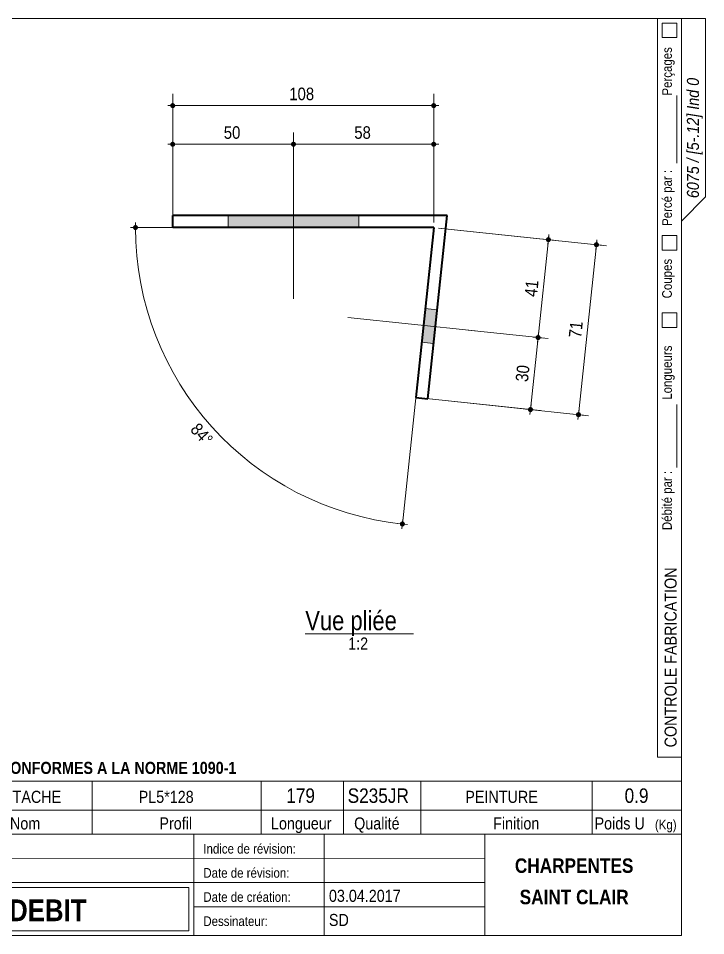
# Model space of a CAD drawing. Header units: millimetres. Extents: x 2 to 287, y 5 to 195.
# Drawn here: x 144.7 to 287, y 5 to 195 of the extents above; entities that cross this region are included whole.
import ezdxf

# ---------------------------------------------------------------- set-up
doc = ezdxf.new("R2010")
doc.units = ezdxf.units.MM
for name, color, linetype, lineweight in [('Autre type objet', 1, 'Continuous', 0), ('Boulon', 7, 'Continuous', 0), ('Cotation', 7, 'Continuous', 0), ('Feuille dessin', 5, 'Continuous', 0), ('Piece', 2, 'Continuous', 0)]:
    doc.layers.add(name, color=color, linetype=linetype, lineweight=lineweight)
doc.styles.add('ARIAL', font='ARIAL.TTF')
doc.styles.add('ARIAL_BOLD', font='ARIALBD.TTF')
doc.styles.add('ARIAL_ITALIC', font='ARIALI.TTF')
doc.styles.add('COMIC_SANS_MS', font='COMIC.TTF')

# ---------------------------------------------------------------- blocks, each defined once
blk = doc.blocks.new('*A4')
at = {"layer": 'Boulon'}
blk.add_hatch(color=256, dxfattribs=at).paths.add_polyline_path([(215.16, 154.18), (215.16, 151.68), (188.16, 151.68), (188.16, 154.18)], flags=17)
blk.add_hatch(color=256, dxfattribs=at).paths.add_polyline_path([(215.16, 154.18), (215.16, 151.68), (188.16, 151.68), (188.16, 154.18)], flags=17)
at = {"layer": 'Boulon', "linetype": 'Continuous', "lineweight": 0}
for p, q in [((201.66, 160.93), (201.66, 136.93)), ((201.66, 160.93), (201.66, 136.93)), ((188.16, 154.18), (188.16, 151.68)), ((188.16, 154.18), (188.16, 151.68)), ((215.16, 154.18), (215.16, 151.68)), ((215.16, 154.18), (215.16, 151.68))]:
    blk.add_line(p, q, dxfattribs=at)
blk = doc.blocks.new('*A5')
at = {"layer": 'Boulon'}
blk.add_hatch(color=256, dxfattribs=at).paths.add_polyline_path([(230.68, 127.65), (228.19, 127.92), (228.93, 134.88), (231.41, 134.61)], flags=17)
blk.add_hatch(color=256, dxfattribs=at).paths.add_polyline_path([(230.68, 127.65), (228.19, 127.92), (228.93, 134.88), (231.41, 134.61)], flags=17)
at = {"layer": 'Boulon', "linetype": 'Continuous', "lineweight": 0}
for p, q in [((239.25, 130.27), (212.9, 133.05)), ((239.25, 130.27), (212.9, 133.05)), ((231.41, 134.61), (228.93, 134.88)), ((231.41, 134.61), (228.93, 134.88)), ((230.68, 127.65), (228.19, 127.92)), ((230.68, 127.65), (228.19, 127.92))]:
    blk.add_line(p, q, dxfattribs=at)
blk = doc.blocks.new('*A6')
at = {"layer": 'Piece', "color": 2, "linetype": 'Continuous', "lineweight": 40}
for p, q in [((233.482116, 154.175104), (176.656956, 154.175104)), ((176.656956, 151.675104), (176.656956, 154.175104)), ((229.466764, 116.213314), (233.482116, 154.175104)), ((230.703736, 151.675104), (176.656956, 151.675104)), ((230.703736, 151.675104), (226.980633, 116.476281)), ((226.980633, 116.476281), (229.466764, 116.213314))]:
    blk.add_line(p, q, dxfattribs=at)
blk = doc.blocks.new('*A7')
at = {"layer": 'Feuille dessin', "linetype": 'Continuous', "lineweight": 0}
for p, q in [((282, 195), (5, 195)), ((5, 195), (5, 5)), ((282, 5), (282, 195)), ((5, 5), (282, 5))]:
    blk.add_line(p, q, dxfattribs=at)
at = {"layer": 'Feuille dessin', "style": 'ARIAL', "width": 0.85}
blk.add_text('Tekla Structures', height=2, rotation=90, dxfattribs=at).set_placement((4.5, 5.5))
blk = doc.blocks.new('*A9')
at = {"layer": 'Autre type objet', "linetype": 'Continuous', "lineweight": 0}
for p, q in [((277, 42), (277, 195)), ((277, 195), (287, 195)), ((278, 194), (278, 191)), ((281, 194), (278, 194)), ((281, 191), (281, 194)), ((282, 42), (282, 195)), ((287, 195), (287, 158)), ((278, 191), (281, 191)), ((281, 165), (281, 179)), ((287, 158), (282, 153)), ((278, 150), (278, 147)), ((281, 150), (278, 150)), ((281, 147), (281, 150)), ((278, 147), (281, 147)), ((278, 134), (278, 131)), ((281, 134), (278, 134)), ((281, 131), (281, 134)), ((278, 131), (281, 131)), ((281, 102), (281, 115)), ((277, 42), (282, 42))]:
    blk.add_line(p, q, dxfattribs=at)
at = {"layer": 'Autre type objet', "width": 0.85}
for s, height, style, p in [('Perçages', 2, 'ARIAL', (280, 179)), ('6075 / [5-.12] Ind 0', 2.5, 'ARIAL_ITALIC', (285.619109, 157.760245)), ('Percé par :', 2, 'ARIAL', (280, 152)), ('Coupes', 2, 'ARIAL', (280, 137)), ('Longueurs', 2, 'ARIAL', (280, 116)), ('Débité par :', 2, 'ARIAL', (280, 89)), ('CONTROLE FABRICATION', 2.5, 'ARIAL', (281, 44))]:
    blk.add_text(s, height=height, rotation=90, dxfattribs=dict(at, style=style)).set_placement(p)
blk = doc.blocks.new('*A10')
at = {"layer": 'Autre type objet', "linetype": 'Continuous', "lineweight": 0}
for p, q in [((92, 37), (282, 37)), ((92, 37), (92, 31)), ((92.51953, 36.5), (113.5, 36.5)), ((92.51953, 31.394341), (92.51953, 36.5)), ((113.5, 36.5), (113.5, 31.394341)), ((114.5, 31), (114.5, 37)), ((134.5, 31), (134.5, 37)), ((160, 31), (160, 37)), ((195, 31), (195, 37)), ((212, 31), (212, 37)), ((228, 31), (228, 37)), ((263.5, 31), (263.5, 37)), ((282, 31), (282, 37)), ((92, 31), (282, 31)), ((92, 31), (92, 5)), ((113.5, 31.394341), (92.51953, 31.394341)), ((114.5, 16), (114.5, 31)), ((134.5, 26), (134.5, 31)), ((160, 26), (160, 31)), ((195, 26), (195, 31)), ((212, 26), (212, 31)), ((228, 26), (228, 31)), ((263.5, 26), (263.5, 31)), ((282, 5), (282, 31)), ((92, 26), (282, 26)), ((181, 26), (181, 5)), ((208, 26), (208, 5)), ((241.262466, 5), (241.262466, 26)), ((92, 21), (241.327069, 20.935451)), ((92, 16), (181, 16)), ((181, 16), (241.297815, 16.021151)), ((93, 15), (180, 15)), ((93, 6), (93, 15)), ((180, 15), (180, 6)), ((181, 11), (241.217807, 10.969512)), ((180, 6), (93, 6)), ((92, 5), (282, 5))]:
    blk.add_line(p, q, dxfattribs=at)
at = {"layer": 'Autre type objet', "width": 0.85}
for s, height, style, p in [('TOLERANCES ESSENTIELLES CONFORMES A LA NORME 1090-1', 2.5, 'ARIAL_BOLD', (96.5, 38.5)), ('5-12', 3, 'ARIAL_BOLD', (98.285724, 32.540141)), ('1', 3, 'ARIAL', (120.389893, 32.5)), ('ATTACHE', 2.5, 'ARIAL', (139.718018, 32.5)), ('PL5*128', 2.5, 'ARIAL', (169.61084, 32.5)), ('179', 3, 'ARIAL', (200.165771, 32.5)), ('S235JR', 3, 'ARIAL', (212.880127, 32.5)), ('PEINTURE', 2.5, 'ARIAL', (237.24646, 32.5)), ('0.9', 3, 'ARIAL', (270.222412, 32.5)), ('Repère', 2.5, 'ARIAL', (96.112978, 27)), ('Qté', 2.5, 'ARIAL', (119, 27)), ('Nom', 2.5, 'ARIAL', (142.961426, 27)), ('Profil', 2.5, 'ARIAL', (173.903564, 27)), ('Longueur', 2.5, 'ARIAL', (197, 27)), ('Qualité', 2.5, 'ARIAL', (214.218018, 27)), ('Finition', 2.5, 'ARIAL', (243, 27)), ('Poids U', 2.5, 'ARIAL', (264, 27)), ('(Kg)', 2, 'ARIAL', (276.5, 27)), ('6075', 3.5, 'ARIAL', (115.5, 22)), ('N° Affaire:', 2, 'ARIAL', (93.640566, 22)), ('Indice de révision:', 2, 'ARIAL', (183, 22)), ('CHARPENTES', 3, 'ARIAL_BOLD', (247.5, 18)), ('Nom Affaire:', 2, 'ARIAL', (93.640566, 17.5)), ('GHD Bât N', 3.5, 'ARIAL', (115.5, 17)), ('Date de révision:', 2, 'ARIAL', (183, 17)), ('Date de création:', 2, 'ARIAL', (183, 12)), ('03.04.2017', 2.5, 'ARIAL', (209, 12)), ('SAINT CLAIR', 3, 'ARIAL_BOLD', (248.5, 11.5)), ('CROQUIS   DE  DEBIT', 4.5, 'ARIAL_BOLD', (103, 8)), ('SD', 2.5, 'ARIAL', (209, 7)), ('Dessinateur:', 2, 'ARIAL', (183, 7))]:
    blk.add_text(s, height=height, dxfattribs=dict(at, style=style)).set_placement(p)
blk = doc.blocks.new('*A26')
at = {"layer": 'Cotation'}
for points in [[(168.92, 151.16), (168.9, 151.16), (168.87, 151.16), (168.84, 151.17), (168.82, 151.17), (168.8, 151.18), (168.77, 151.19), (168.75, 151.19), (168.72, 151.21), (168.7, 151.22), (168.68, 151.23), (168.66, 151.24), (168.64, 151.26), (168.62, 151.27), (168.6, 151.29), (168.58, 151.31), (168.56, 151.33), (168.54, 151.35), (168.53, 151.37), (168.51, 151.39), (168.5, 151.41), (168.49, 151.43), (168.48, 151.45), (168.47, 151.48), (168.46, 151.5), (168.45, 151.52), (168.44, 151.55), (168.44, 151.57), (168.43, 151.6), (168.43, 151.62), (168.43, 151.65), (168.43, 151.68), (168.43, 151.7), (168.43, 151.73), (168.43, 151.75), (168.44, 151.78), (168.44, 151.8), (168.45, 151.83), (168.46, 151.85), (168.47, 151.87), (168.48, 151.9), (168.49, 151.92), (168.5, 151.94), (168.51, 151.96), (168.53, 151.98), (168.54, 152), (168.56, 152.02), (168.58, 152.04), (168.6, 152.06), (168.62, 152.08), (168.64, 152.09), (168.66, 152.11), (168.68, 152.12), (168.7, 152.13), (168.72, 152.15), (168.75, 152.16), (168.77, 152.16), (168.8, 152.17), (168.82, 152.18), (168.84, 152.19), (168.87, 152.19), (168.9, 152.19), (168.92, 152.19), (168.95, 152.2), (168.97, 152.19), (169, 152.19), (169.02, 152.19), (169.05, 152.19), (169.07, 152.18), (169.1, 152.17), (169.12, 152.16), (169.15, 152.16), (169.17, 152.15), (169.19, 152.13), (169.21, 152.12), (169.24, 152.11), (169.26, 152.09), (169.28, 152.08), (169.3, 152.06), (169.31, 152.04), (169.33, 152.02), (169.35, 152), (169.36, 151.98), (169.38, 151.96), (169.39, 151.94), (169.4, 151.92), (169.42, 151.9), (169.43, 151.87), (169.44, 151.85), (169.44, 151.83), (169.45, 151.8), (169.46, 151.78), (169.46, 151.75), (169.46, 151.73), (169.47, 151.7), (169.47, 151.68), (169.47, 151.65), (169.46, 151.62), (169.46, 151.6), (169.46, 151.57), (169.45, 151.55), (169.44, 151.52), (169.44, 151.5), (169.43, 151.48), (169.42, 151.45), (169.4, 151.43), (169.39, 151.41), (169.38, 151.39), (169.36, 151.37), (169.35, 151.35), (169.33, 151.33), (169.31, 151.31), (169.3, 151.29), (169.28, 151.27), (169.26, 151.26), (169.24, 151.24), (169.21, 151.23), (169.19, 151.22), (169.17, 151.21), (169.15, 151.19), (169.12, 151.19), (169.1, 151.18), (169.07, 151.17), (169.05, 151.17), (169.02, 151.16), (169, 151.16), (168.97, 151.16), (168.95, 151.16)], [(224.18, 89.74), (224.16, 89.74), (224.13, 89.75), (224.11, 89.75), (224.08, 89.76), (224.06, 89.76), (224.03, 89.77), (224.01, 89.78), (223.99, 89.79), (223.96, 89.8), (223.94, 89.81), (223.92, 89.83), (223.9, 89.84), (223.88, 89.86), (223.86, 89.87), (223.84, 89.89), (223.82, 89.91), (223.81, 89.93), (223.79, 89.95), (223.78, 89.97), (223.76, 89.99), (223.75, 90.02), (223.74, 90.04), (223.73, 90.06), (223.72, 90.09), (223.71, 90.11), (223.7, 90.13), (223.7, 90.16), (223.69, 90.18), (223.69, 90.21), (223.69, 90.23), (223.69, 90.26), (223.69, 90.29), (223.69, 90.31), (223.69, 90.34), (223.7, 90.36), (223.7, 90.39), (223.71, 90.41), (223.72, 90.44), (223.73, 90.46), (223.74, 90.48), (223.75, 90.51), (223.76, 90.53), (223.78, 90.55), (223.79, 90.57), (223.81, 90.59), (223.82, 90.61), (223.84, 90.63), (223.86, 90.65), (223.88, 90.66), (223.9, 90.68), (223.92, 90.69), (223.94, 90.71), (223.96, 90.72), (223.99, 90.73), (224.01, 90.74), (224.03, 90.75), (224.06, 90.76), (224.08, 90.76), (224.11, 90.77), (224.13, 90.77), (224.16, 90.78), (224.18, 90.78), (224.21, 90.78), (224.23, 90.78), (224.26, 90.78), (224.28, 90.77), (224.31, 90.77), (224.33, 90.76), (224.36, 90.76), (224.38, 90.75), (224.41, 90.74), (224.43, 90.73), (224.45, 90.72), (224.47, 90.71), (224.5, 90.69), (224.52, 90.68), (224.54, 90.66), (224.56, 90.65), (224.58, 90.63), (224.59, 90.61), (224.61, 90.59), (224.63, 90.57), (224.64, 90.55), (224.65, 90.53), (224.67, 90.51), (224.68, 90.48), (224.69, 90.46), (224.7, 90.44), (224.71, 90.41), (224.71, 90.39), (224.72, 90.36), (224.72, 90.34), (224.73, 90.31), (224.73, 90.29), (224.73, 90.26), (224.73, 90.23), (224.73, 90.21), (224.72, 90.18), (224.72, 90.16), (224.71, 90.13), (224.71, 90.11), (224.7, 90.09), (224.69, 90.06), (224.68, 90.04), (224.67, 90.02), (224.65, 89.99), (224.64, 89.97), (224.63, 89.95), (224.61, 89.93), (224.59, 89.91), (224.58, 89.89), (224.56, 89.87), (224.54, 89.86), (224.52, 89.84), (224.5, 89.83), (224.47, 89.81), (224.45, 89.8), (224.43, 89.79), (224.41, 89.78), (224.38, 89.77), (224.36, 89.76), (224.33, 89.76), (224.31, 89.75), (224.28, 89.75), (224.26, 89.74), (224.23, 89.74), (224.21, 89.74)]]:
    blk.add_hatch(color=256, dxfattribs=at).paths.add_polyline_path(points, flags=17)
at = {"layer": 'Cotation', "linetype": 'Continuous', "lineweight": 0}
for p, q in [((168.95, 152.72), (168.95, 150.64)), ((167.91, 151.68), (169.99, 151.68)), ((229.7, 151.68), (168.95, 151.68)), ((168.95, 151.68), (230.7, 151.68)), ((224.21, 90.26), (230.7, 151.68)), ((224.1, 89.23), (224.32, 91.29)), ((223.17, 90.37), (225.24, 90.15))]:
    blk.add_line(p, q, dxfattribs=at)
blk.add_arc((230.7, 151.68), 61.76, 180, 263.9621, dxfattribs=at)
at = {"layer": 'Cotation'}
for p in [(168.95, 151.68), (224.21, 90.26)]:
    blk.add_point(p, dxfattribs=at)
at = {"layer": 'Cotation', "style": 'ARIAL', "width": 0.85}
blk.add_text('84°', height=2.6, rotation=-48.0196, dxfattribs=at).set_placement((180.14, 109.71))
blk = doc.blocks.new('*A27')
at = {"layer": 'Cotation'}
for points in [[(264.37, 147.59), (264.34, 147.59), (264.32, 147.6), (264.29, 147.6), (264.27, 147.61), (264.24, 147.61), (264.22, 147.62), (264.2, 147.63), (264.17, 147.64), (264.15, 147.65), (264.13, 147.67), (264.11, 147.68), (264.08, 147.69), (264.06, 147.71), (264.05, 147.73), (264.03, 147.74), (264.01, 147.76), (263.99, 147.78), (263.98, 147.8), (263.96, 147.82), (263.95, 147.84), (263.94, 147.87), (263.92, 147.89), (263.91, 147.91), (263.9, 147.94), (263.9, 147.96), (263.89, 147.99), (263.88, 148.01), (263.88, 148.04), (263.88, 148.06), (263.87, 148.09), (263.87, 148.11), (263.87, 148.14), (263.88, 148.16), (263.88, 148.19), (263.88, 148.21), (263.89, 148.24), (263.9, 148.26), (263.9, 148.29), (263.91, 148.31), (263.92, 148.33), (263.94, 148.36), (263.95, 148.38), (263.96, 148.4), (263.98, 148.42), (263.99, 148.44), (264.01, 148.46), (264.03, 148.48), (264.05, 148.5), (264.06, 148.51), (264.08, 148.53), (264.11, 148.54), (264.13, 148.56), (264.15, 148.57), (264.17, 148.58), (264.2, 148.59), (264.22, 148.6), (264.24, 148.61), (264.27, 148.62), (264.29, 148.62), (264.32, 148.63), (264.34, 148.63), (264.37, 148.63), (264.39, 148.63), (264.42, 148.63), (264.45, 148.63), (264.47, 148.63), (264.5, 148.62), (264.52, 148.62), (264.55, 148.61), (264.57, 148.6), (264.59, 148.59), (264.62, 148.58), (264.64, 148.57), (264.66, 148.56), (264.68, 148.54), (264.7, 148.53), (264.72, 148.51), (264.74, 148.5), (264.76, 148.48), (264.78, 148.46), (264.8, 148.44), (264.81, 148.42), (264.83, 148.4), (264.84, 148.38), (264.85, 148.36), (264.86, 148.33), (264.87, 148.31), (264.88, 148.29), (264.89, 148.26), (264.9, 148.24), (264.9, 148.21), (264.91, 148.19), (264.91, 148.16), (264.91, 148.14), (264.91, 148.11), (264.91, 148.09), (264.91, 148.06), (264.91, 148.04), (264.9, 148.01), (264.9, 147.99), (264.89, 147.96), (264.88, 147.94), (264.87, 147.91), (264.86, 147.89), (264.85, 147.87), (264.84, 147.84), (264.83, 147.82), (264.81, 147.8), (264.8, 147.78), (264.78, 147.76), (264.76, 147.74), (264.74, 147.73), (264.72, 147.71), (264.7, 147.69), (264.68, 147.68), (264.66, 147.67), (264.64, 147.65), (264.62, 147.64), (264.59, 147.63), (264.57, 147.62), (264.55, 147.61), (264.52, 147.61), (264.5, 147.6), (264.47, 147.6), (264.45, 147.59), (264.42, 147.59), (264.39, 147.59)], [(260.65, 112.39), (260.62, 112.4), (260.59, 112.4), (260.57, 112.4), (260.54, 112.41), (260.52, 112.42), (260.5, 112.42), (260.47, 112.43), (260.45, 112.44), (260.43, 112.45), (260.4, 112.47), (260.38, 112.48), (260.36, 112.5), (260.34, 112.51), (260.32, 112.53), (260.3, 112.55), (260.29, 112.56), (260.27, 112.58), (260.25, 112.6), (260.24, 112.62), (260.23, 112.65), (260.21, 112.67), (260.2, 112.69), (260.19, 112.71), (260.18, 112.74), (260.17, 112.76), (260.17, 112.79), (260.16, 112.81), (260.16, 112.84), (260.15, 112.86), (260.15, 112.89), (260.15, 112.91), (260.15, 112.94), (260.15, 112.96), (260.16, 112.99), (260.16, 113.01), (260.17, 113.04), (260.17, 113.06), (260.18, 113.09), (260.19, 113.11), (260.2, 113.14), (260.21, 113.16), (260.23, 113.18), (260.24, 113.2), (260.25, 113.22), (260.27, 113.24), (260.29, 113.26), (260.3, 113.28), (260.32, 113.3), (260.34, 113.31), (260.36, 113.33), (260.38, 113.35), (260.4, 113.36), (260.43, 113.37), (260.45, 113.38), (260.47, 113.39), (260.5, 113.4), (260.52, 113.41), (260.54, 113.42), (260.57, 113.42), (260.59, 113.43), (260.62, 113.43), (260.65, 113.43), (260.67, 113.43), (260.7, 113.43), (260.72, 113.43), (260.75, 113.43), (260.77, 113.42), (260.8, 113.42), (260.82, 113.41), (260.85, 113.4), (260.87, 113.39), (260.89, 113.38), (260.92, 113.37), (260.94, 113.36), (260.96, 113.35), (260.98, 113.33), (261, 113.31), (261.02, 113.3), (261.04, 113.28), (261.06, 113.26), (261.07, 113.24), (261.09, 113.22), (261.1, 113.2), (261.12, 113.18), (261.13, 113.16), (261.14, 113.14), (261.15, 113.11), (261.16, 113.09), (261.17, 113.06), (261.18, 113.04), (261.18, 113.01), (261.19, 112.99), (261.19, 112.96), (261.19, 112.94), (261.19, 112.91), (261.19, 112.89), (261.19, 112.86), (261.19, 112.84), (261.18, 112.81), (261.18, 112.79), (261.17, 112.76), (261.16, 112.74), (261.15, 112.71), (261.14, 112.69), (261.13, 112.67), (261.12, 112.65), (261.1, 112.62), (261.09, 112.6), (261.07, 112.58), (261.06, 112.56), (261.04, 112.55), (261.02, 112.53), (261, 112.51), (260.98, 112.5), (260.96, 112.48), (260.94, 112.47), (260.92, 112.45), (260.89, 112.44), (260.87, 112.43), (260.85, 112.42), (260.82, 112.42), (260.8, 112.41), (260.77, 112.4), (260.75, 112.4), (260.72, 112.4), (260.7, 112.39), (260.67, 112.39)]]:
    blk.add_hatch(color=256, dxfattribs=at).paths.add_polyline_path(points, flags=17)
at = {"layer": 'Cotation', "linetype": 'Continuous', "lineweight": 0}
for p, q in [((231.7, 151.57), (266.46, 147.89)), ((263.36, 148.22), (265.43, 148)), ((264.5, 149.15), (264.28, 147.08)), ((264.39, 148.11), (264.5, 149.15)), ((260.67, 112.91), (264.39, 148.11)), ((229.22, 116.24), (262.74, 112.69)), ((259.64, 113.02), (261.71, 112.8)), ((260.78, 113.95), (260.56, 111.88)), ((260.67, 112.91), (260.56, 111.88))]:
    blk.add_line(p, q, dxfattribs=at)
at = {"layer": 'Cotation'}
for p in [(264.39, 148.11), (260.67, 112.91)]:
    blk.add_point(p, dxfattribs=at)
at = {"layer": 'Cotation', "style": 'ARIAL', "width": 0.85}
blk.add_text('71', height=2.6, rotation=83.9612, dxfattribs=at).set_placement((261.22, 128.71))
blk = doc.blocks.new('*A28')
at = {"layer": 'Cotation'}
for points in [[(252.28, 128.37), (252.25, 128.37), (252.23, 128.37), (252.2, 128.37), (252.18, 128.38), (252.15, 128.39), (252.13, 128.4), (252.11, 128.4), (252.08, 128.41), (252.06, 128.43), (252.04, 128.44), (252.02, 128.45), (252, 128.47), (251.97, 128.48), (251.96, 128.5), (251.94, 128.52), (251.92, 128.54), (251.9, 128.56), (251.89, 128.58), (251.87, 128.6), (251.86, 128.62), (251.85, 128.64), (251.83, 128.66), (251.82, 128.69), (251.82, 128.71), (251.81, 128.73), (251.8, 128.76), (251.79, 128.78), (251.79, 128.81), (251.79, 128.83), (251.79, 128.86), (251.78, 128.88), (251.79, 128.91), (251.79, 128.94), (251.79, 128.96), (251.79, 128.99), (251.8, 129.01), (251.81, 129.04), (251.82, 129.06), (251.82, 129.08), (251.83, 129.11), (251.85, 129.13), (251.86, 129.15), (251.87, 129.17), (251.89, 129.19), (251.9, 129.21), (251.92, 129.23), (251.94, 129.25), (251.96, 129.27), (251.97, 129.29), (252, 129.3), (252.02, 129.32), (252.04, 129.33), (252.06, 129.34), (252.08, 129.36), (252.11, 129.37), (252.13, 129.37), (252.15, 129.38), (252.18, 129.39), (252.2, 129.39), (252.23, 129.4), (252.25, 129.4), (252.28, 129.4), (252.3, 129.4), (252.33, 129.4), (252.36, 129.4), (252.38, 129.4), (252.41, 129.39), (252.43, 129.39), (252.46, 129.38), (252.48, 129.37), (252.5, 129.37), (252.53, 129.36), (252.55, 129.34), (252.57, 129.33), (252.59, 129.32), (252.61, 129.3), (252.63, 129.29), (252.65, 129.27), (252.67, 129.25), (252.69, 129.23), (252.71, 129.21), (252.72, 129.19), (252.74, 129.17), (252.75, 129.15), (252.76, 129.13), (252.77, 129.11), (252.79, 129.08), (252.79, 129.06), (252.8, 129.04), (252.81, 129.01), (252.81, 128.99), (252.82, 128.96), (252.82, 128.94), (252.82, 128.91), (252.82, 128.88), (252.82, 128.86), (252.82, 128.83), (252.82, 128.81), (252.81, 128.78), (252.81, 128.76), (252.8, 128.73), (252.79, 128.71), (252.79, 128.69), (252.77, 128.66), (252.76, 128.64), (252.75, 128.62), (252.74, 128.6), (252.72, 128.58), (252.71, 128.56), (252.69, 128.54), (252.67, 128.52), (252.65, 128.5), (252.63, 128.48), (252.61, 128.47), (252.59, 128.45), (252.57, 128.44), (252.55, 128.43), (252.53, 128.41), (252.5, 128.4), (252.48, 128.4), (252.46, 128.39), (252.43, 128.38), (252.41, 128.37), (252.38, 128.37), (252.36, 128.37), (252.33, 128.37), (252.3, 128.36)], [(250.7, 113.45), (250.68, 113.45), (250.65, 113.45), (250.63, 113.45), (250.6, 113.46), (250.58, 113.47), (250.55, 113.47), (250.53, 113.48), (250.5, 113.49), (250.48, 113.51), (250.46, 113.52), (250.44, 113.53), (250.42, 113.55), (250.4, 113.56), (250.38, 113.58), (250.36, 113.6), (250.34, 113.62), (250.32, 113.63), (250.31, 113.65), (250.29, 113.68), (250.28, 113.7), (250.27, 113.72), (250.26, 113.74), (250.25, 113.77), (250.24, 113.79), (250.23, 113.81), (250.22, 113.84), (250.22, 113.86), (250.21, 113.89), (250.21, 113.91), (250.21, 113.94), (250.21, 113.96), (250.21, 113.99), (250.21, 114.02), (250.21, 114.04), (250.22, 114.07), (250.22, 114.09), (250.23, 114.12), (250.24, 114.14), (250.25, 114.16), (250.26, 114.19), (250.27, 114.21), (250.28, 114.23), (250.29, 114.25), (250.31, 114.27), (250.32, 114.29), (250.34, 114.31), (250.36, 114.33), (250.38, 114.35), (250.4, 114.37), (250.42, 114.38), (250.44, 114.4), (250.46, 114.41), (250.48, 114.42), (250.5, 114.43), (250.53, 114.45), (250.55, 114.45), (250.58, 114.46), (250.6, 114.47), (250.63, 114.47), (250.65, 114.48), (250.68, 114.48), (250.7, 114.48), (250.73, 114.48), (250.75, 114.48), (250.78, 114.48), (250.8, 114.48), (250.83, 114.47), (250.85, 114.47), (250.88, 114.46), (250.9, 114.45), (250.93, 114.45), (250.95, 114.43), (250.97, 114.42), (250.99, 114.41), (251.02, 114.4), (251.04, 114.38), (251.06, 114.37), (251.08, 114.35), (251.09, 114.33), (251.11, 114.31), (251.13, 114.29), (251.14, 114.27), (251.16, 114.25), (251.17, 114.23), (251.19, 114.21), (251.2, 114.19), (251.21, 114.16), (251.22, 114.14), (251.22, 114.12), (251.23, 114.09), (251.24, 114.07), (251.24, 114.04), (251.24, 114.02), (251.25, 113.99), (251.25, 113.96), (251.25, 113.94), (251.24, 113.91), (251.24, 113.89), (251.24, 113.86), (251.23, 113.84), (251.22, 113.81), (251.22, 113.79), (251.21, 113.77), (251.2, 113.74), (251.19, 113.72), (251.17, 113.7), (251.16, 113.68), (251.14, 113.65), (251.13, 113.63), (251.11, 113.62), (251.09, 113.6), (251.08, 113.58), (251.06, 113.56), (251.04, 113.55), (251.02, 113.53), (250.99, 113.52), (250.97, 113.51), (250.95, 113.49), (250.93, 113.48), (250.9, 113.47), (250.88, 113.47), (250.85, 113.46), (250.83, 113.45), (250.8, 113.45), (250.78, 113.45), (250.75, 113.45), (250.73, 113.44)]]:
    blk.add_hatch(color=256, dxfattribs=at).paths.add_polyline_path(points, flags=17)
at = {"layer": 'Cotation', "linetype": 'Continuous', "lineweight": 0}
for p, q in [((237.81, 130.42), (254.37, 128.67)), ((252.41, 129.92), (252.2, 127.85)), ((252.3, 128.88), (252.41, 129.92)), ((250.73, 113.96), (252.3, 128.88)), ((251.27, 128.99), (253.34, 128.78)), ((230.46, 116.11), (252.8, 113.75)), ((249.69, 114.07), (251.76, 113.86)), ((250.84, 115), (250.62, 112.93)), ((250.73, 113.96), (250.62, 112.93))]:
    blk.add_line(p, q, dxfattribs=at)
at = {"layer": 'Cotation'}
for p in [(252.3, 128.88), (250.73, 113.96)]:
    blk.add_point(p, dxfattribs=at)
at = {"layer": 'Cotation', "style": 'ARIAL', "width": 0.85}
blk.add_text('30', height=2.6, rotation=83.9612, dxfattribs=at).set_placement((250.2, 119.62))
blk = doc.blocks.new('*A29')
at = {"layer": 'Cotation'}
for points in [[(254.42, 148.64), (254.4, 148.65), (254.37, 148.65), (254.35, 148.65), (254.32, 148.66), (254.3, 148.67), (254.27, 148.67), (254.25, 148.68), (254.23, 148.69), (254.2, 148.7), (254.18, 148.72), (254.16, 148.73), (254.14, 148.75), (254.12, 148.76), (254.1, 148.78), (254.08, 148.8), (254.06, 148.81), (254.05, 148.83), (254.03, 148.85), (254.02, 148.87), (254, 148.9), (253.99, 148.92), (253.98, 148.94), (253.97, 148.96), (253.96, 148.99), (253.95, 149.01), (253.95, 149.04), (253.94, 149.06), (253.94, 149.09), (253.93, 149.11), (253.93, 149.14), (253.93, 149.16), (253.93, 149.19), (253.93, 149.21), (253.94, 149.24), (253.94, 149.26), (253.95, 149.29), (253.95, 149.31), (253.96, 149.34), (253.97, 149.36), (253.98, 149.39), (253.99, 149.41), (254, 149.43), (254.02, 149.45), (254.03, 149.47), (254.05, 149.49), (254.06, 149.51), (254.08, 149.53), (254.1, 149.55), (254.12, 149.57), (254.14, 149.58), (254.16, 149.6), (254.18, 149.61), (254.2, 149.62), (254.23, 149.63), (254.25, 149.64), (254.27, 149.65), (254.3, 149.66), (254.32, 149.67), (254.35, 149.67), (254.37, 149.68), (254.4, 149.68), (254.42, 149.68), (254.45, 149.68), (254.48, 149.68), (254.5, 149.68), (254.53, 149.68), (254.55, 149.67), (254.58, 149.67), (254.6, 149.66), (254.62, 149.65), (254.65, 149.64), (254.67, 149.63), (254.69, 149.62), (254.72, 149.61), (254.74, 149.6), (254.76, 149.58), (254.78, 149.57), (254.8, 149.55), (254.82, 149.53), (254.84, 149.51), (254.85, 149.49), (254.87, 149.47), (254.88, 149.45), (254.9, 149.43), (254.91, 149.41), (254.92, 149.39), (254.93, 149.36), (254.94, 149.34), (254.95, 149.31), (254.95, 149.29), (254.96, 149.26), (254.96, 149.24), (254.97, 149.21), (254.97, 149.19), (254.97, 149.16), (254.97, 149.14), (254.97, 149.11), (254.96, 149.09), (254.96, 149.06), (254.95, 149.04), (254.95, 149.01), (254.94, 148.99), (254.93, 148.96), (254.92, 148.94), (254.91, 148.92), (254.9, 148.9), (254.88, 148.87), (254.87, 148.85), (254.85, 148.83), (254.84, 148.81), (254.82, 148.8), (254.8, 148.78), (254.78, 148.76), (254.76, 148.75), (254.74, 148.73), (254.72, 148.72), (254.69, 148.7), (254.67, 148.69), (254.65, 148.68), (254.62, 148.67), (254.6, 148.67), (254.58, 148.66), (254.55, 148.65), (254.53, 148.65), (254.5, 148.65), (254.48, 148.64), (254.45, 148.64)], [(252.28, 128.37), (252.25, 128.37), (252.23, 128.37), (252.2, 128.37), (252.18, 128.38), (252.15, 128.39), (252.13, 128.4), (252.11, 128.4), (252.08, 128.41), (252.06, 128.43), (252.04, 128.44), (252.02, 128.45), (252, 128.47), (251.97, 128.48), (251.96, 128.5), (251.94, 128.52), (251.92, 128.54), (251.9, 128.56), (251.89, 128.58), (251.87, 128.6), (251.86, 128.62), (251.85, 128.64), (251.83, 128.66), (251.82, 128.69), (251.82, 128.71), (251.81, 128.73), (251.8, 128.76), (251.79, 128.78), (251.79, 128.81), (251.79, 128.83), (251.79, 128.86), (251.78, 128.88), (251.79, 128.91), (251.79, 128.94), (251.79, 128.96), (251.79, 128.99), (251.8, 129.01), (251.81, 129.04), (251.82, 129.06), (251.82, 129.08), (251.83, 129.11), (251.85, 129.13), (251.86, 129.15), (251.87, 129.17), (251.89, 129.19), (251.9, 129.21), (251.92, 129.23), (251.94, 129.25), (251.96, 129.27), (251.97, 129.29), (252, 129.3), (252.02, 129.32), (252.04, 129.33), (252.06, 129.34), (252.08, 129.36), (252.11, 129.37), (252.13, 129.37), (252.15, 129.38), (252.18, 129.39), (252.2, 129.39), (252.23, 129.4), (252.25, 129.4), (252.28, 129.4), (252.3, 129.4), (252.33, 129.4), (252.36, 129.4), (252.38, 129.4), (252.41, 129.39), (252.43, 129.39), (252.46, 129.38), (252.48, 129.37), (252.5, 129.37), (252.53, 129.36), (252.55, 129.34), (252.57, 129.33), (252.59, 129.32), (252.61, 129.3), (252.63, 129.29), (252.65, 129.27), (252.67, 129.25), (252.69, 129.23), (252.71, 129.21), (252.72, 129.19), (252.74, 129.17), (252.75, 129.15), (252.76, 129.13), (252.77, 129.11), (252.79, 129.08), (252.79, 129.06), (252.8, 129.04), (252.81, 129.01), (252.81, 128.99), (252.82, 128.96), (252.82, 128.94), (252.82, 128.91), (252.82, 128.88), (252.82, 128.86), (252.82, 128.83), (252.82, 128.81), (252.81, 128.78), (252.81, 128.76), (252.8, 128.73), (252.79, 128.71), (252.79, 128.69), (252.77, 128.66), (252.76, 128.64), (252.75, 128.62), (252.74, 128.6), (252.72, 128.58), (252.71, 128.56), (252.69, 128.54), (252.67, 128.52), (252.65, 128.5), (252.63, 128.48), (252.61, 128.47), (252.59, 128.45), (252.57, 128.44), (252.55, 128.43), (252.53, 128.41), (252.5, 128.4), (252.48, 128.4), (252.46, 128.39), (252.43, 128.38), (252.41, 128.37), (252.38, 128.37), (252.36, 128.37), (252.33, 128.37), (252.3, 128.36)]]:
    blk.add_hatch(color=256, dxfattribs=at).paths.add_polyline_path(points, flags=17)
at = {"layer": 'Cotation', "linetype": 'Continuous', "lineweight": 0}
for p, q in [((231.7, 151.57), (256.52, 148.94)), ((254.56, 150.2), (254.34, 148.13)), ((254.45, 149.16), (254.56, 150.2)), ((252.3, 128.88), (254.45, 149.16)), ((253.42, 149.27), (255.48, 149.05)), ((237.81, 130.42), (254.37, 128.67)), ((252.41, 129.92), (252.2, 127.85)), ((251.27, 128.99), (253.34, 128.78)), ((252.3, 128.88), (252.2, 127.85))]:
    blk.add_line(p, q, dxfattribs=at)
at = {"layer": 'Cotation'}
for p in [(254.45, 149.16), (252.3, 128.88)]:
    blk.add_point(p, dxfattribs=at)
at = {"layer": 'Cotation', "style": 'ARIAL', "width": 0.85}
blk.add_text('41', height=2.6, rotation=83.9612, dxfattribs=at).set_placement((252.06, 137.22))
blk = doc.blocks.new('*A30')
at = {"layer": 'Cotation'}
for points in [[(176.63, 176.41), (176.61, 176.41), (176.58, 176.41), (176.56, 176.42), (176.53, 176.42), (176.51, 176.43), (176.48, 176.44), (176.46, 176.44), (176.43, 176.46), (176.41, 176.47), (176.39, 176.48), (176.37, 176.49), (176.35, 176.51), (176.33, 176.52), (176.31, 176.54), (176.29, 176.56), (176.27, 176.58), (176.25, 176.6), (176.24, 176.62), (176.22, 176.64), (176.21, 176.66), (176.2, 176.68), (176.19, 176.7), (176.18, 176.73), (176.17, 176.75), (176.16, 176.77), (176.15, 176.8), (176.15, 176.82), (176.14, 176.85), (176.14, 176.87), (176.14, 176.9), (176.14, 176.93), (176.14, 176.95), (176.14, 176.98), (176.14, 177), (176.15, 177.03), (176.15, 177.05), (176.16, 177.08), (176.17, 177.1), (176.18, 177.12), (176.19, 177.15), (176.2, 177.17), (176.21, 177.19), (176.22, 177.21), (176.24, 177.23), (176.25, 177.25), (176.27, 177.27), (176.29, 177.29), (176.31, 177.31), (176.33, 177.33), (176.35, 177.34), (176.37, 177.36), (176.39, 177.37), (176.41, 177.38), (176.43, 177.4), (176.46, 177.41), (176.48, 177.41), (176.51, 177.42), (176.53, 177.43), (176.56, 177.44), (176.58, 177.44), (176.61, 177.44), (176.63, 177.44), (176.66, 177.45), (176.68, 177.44), (176.71, 177.44), (176.73, 177.44), (176.76, 177.44), (176.78, 177.43), (176.81, 177.42), (176.83, 177.41), (176.86, 177.41), (176.88, 177.4), (176.9, 177.38), (176.92, 177.37), (176.95, 177.36), (176.97, 177.34), (176.99, 177.33), (177.01, 177.31), (177.02, 177.29), (177.04, 177.27), (177.06, 177.25), (177.07, 177.23), (177.09, 177.21), (177.1, 177.19), (177.12, 177.17), (177.13, 177.15), (177.14, 177.12), (177.15, 177.1), (177.15, 177.08), (177.16, 177.05), (177.17, 177.03), (177.17, 177), (177.17, 176.98), (177.18, 176.95), (177.18, 176.93), (177.18, 176.9), (177.17, 176.87), (177.17, 176.85), (177.17, 176.82), (177.16, 176.8), (177.15, 176.77), (177.15, 176.75), (177.14, 176.73), (177.13, 176.7), (177.12, 176.68), (177.1, 176.66), (177.09, 176.64), (177.07, 176.62), (177.06, 176.6), (177.04, 176.58), (177.02, 176.56), (177.01, 176.54), (176.99, 176.52), (176.97, 176.51), (176.95, 176.49), (176.92, 176.48), (176.9, 176.47), (176.88, 176.46), (176.86, 176.44), (176.83, 176.44), (176.81, 176.43), (176.78, 176.42), (176.76, 176.42), (176.73, 176.41), (176.71, 176.41), (176.68, 176.41), (176.66, 176.41)], [(230.68, 176.41), (230.65, 176.41), (230.63, 176.41), (230.6, 176.42), (230.58, 176.42), (230.55, 176.43), (230.53, 176.44), (230.5, 176.44), (230.48, 176.46), (230.46, 176.47), (230.44, 176.48), (230.41, 176.49), (230.39, 176.51), (230.37, 176.52), (230.35, 176.54), (230.34, 176.56), (230.32, 176.58), (230.3, 176.6), (230.29, 176.62), (230.27, 176.64), (230.26, 176.66), (230.25, 176.68), (230.23, 176.7), (230.22, 176.73), (230.21, 176.75), (230.21, 176.77), (230.2, 176.8), (230.19, 176.82), (230.19, 176.85), (230.19, 176.87), (230.18, 176.9), (230.18, 176.93), (230.18, 176.95), (230.19, 176.98), (230.19, 177), (230.19, 177.03), (230.2, 177.05), (230.21, 177.08), (230.21, 177.1), (230.22, 177.12), (230.23, 177.15), (230.25, 177.17), (230.26, 177.19), (230.27, 177.21), (230.29, 177.23), (230.3, 177.25), (230.32, 177.27), (230.34, 177.29), (230.35, 177.31), (230.37, 177.33), (230.39, 177.34), (230.41, 177.36), (230.44, 177.37), (230.46, 177.38), (230.48, 177.4), (230.5, 177.41), (230.53, 177.41), (230.55, 177.42), (230.58, 177.43), (230.6, 177.44), (230.63, 177.44), (230.65, 177.44), (230.68, 177.44), (230.7, 177.45), (230.73, 177.44), (230.75, 177.44), (230.78, 177.44), (230.81, 177.44), (230.83, 177.43), (230.85, 177.42), (230.88, 177.41), (230.9, 177.41), (230.93, 177.4), (230.95, 177.38), (230.97, 177.37), (230.99, 177.36), (231.01, 177.34), (231.03, 177.33), (231.05, 177.31), (231.07, 177.29), (231.09, 177.27), (231.11, 177.25), (231.12, 177.23), (231.14, 177.21), (231.15, 177.19), (231.16, 177.17), (231.17, 177.15), (231.18, 177.12), (231.19, 177.1), (231.2, 177.08), (231.21, 177.05), (231.21, 177.03), (231.22, 177), (231.22, 176.98), (231.22, 176.95), (231.22, 176.93), (231.22, 176.9), (231.22, 176.87), (231.22, 176.85), (231.21, 176.82), (231.21, 176.8), (231.2, 176.77), (231.19, 176.75), (231.18, 176.73), (231.17, 176.7), (231.16, 176.68), (231.15, 176.66), (231.14, 176.64), (231.12, 176.62), (231.11, 176.6), (231.09, 176.58), (231.07, 176.56), (231.05, 176.54), (231.03, 176.52), (231.01, 176.51), (230.99, 176.49), (230.97, 176.48), (230.95, 176.47), (230.93, 176.46), (230.9, 176.44), (230.88, 176.44), (230.85, 176.43), (230.83, 176.42), (230.81, 176.42), (230.78, 176.41), (230.75, 176.41), (230.73, 176.41), (230.7, 176.41)]]:
    blk.add_hatch(color=256, dxfattribs=at).paths.add_polyline_path(points, flags=17)
at = {"layer": 'Cotation', "linetype": 'Continuous', "lineweight": 0}
for p, q in [((176.66, 152.68), (176.66, 179.35)), ((230.7, 152.68), (230.7, 179.35)), ((177.7, 176.93), (175.62, 176.93)), ((176.66, 176.93), (175.62, 176.93)), ((176.66, 177.97), (176.66, 175.89)), ((176.66, 176.93), (230.7, 176.93)), ((231.74, 176.93), (229.66, 176.93)), ((230.7, 177.97), (230.7, 175.89)), ((230.7, 176.93), (231.74, 176.93))]:
    blk.add_line(p, q, dxfattribs=at)
at = {"layer": 'Cotation'}
for p in [(176.66, 176.93), (230.7, 176.93)]:
    blk.add_point(p, dxfattribs=at)
at = {"layer": 'Cotation', "style": 'ARIAL', "width": 0.85}
blk.add_text('108', height=2.6, dxfattribs=at).set_placement((200.79, 178.05))
blk = doc.blocks.new('*A31')
at = {"layer": 'Cotation'}
for points in [[(176.63, 168.41), (176.61, 168.41), (176.58, 168.41), (176.56, 168.42), (176.53, 168.42), (176.51, 168.43), (176.48, 168.44), (176.46, 168.44), (176.43, 168.46), (176.41, 168.47), (176.39, 168.48), (176.37, 168.49), (176.35, 168.51), (176.33, 168.52), (176.31, 168.54), (176.29, 168.56), (176.27, 168.58), (176.25, 168.6), (176.24, 168.62), (176.22, 168.64), (176.21, 168.66), (176.2, 168.68), (176.19, 168.7), (176.18, 168.73), (176.17, 168.75), (176.16, 168.77), (176.15, 168.8), (176.15, 168.82), (176.14, 168.85), (176.14, 168.87), (176.14, 168.9), (176.14, 168.93), (176.14, 168.95), (176.14, 168.98), (176.14, 169), (176.15, 169.03), (176.15, 169.05), (176.16, 169.08), (176.17, 169.1), (176.18, 169.12), (176.19, 169.15), (176.2, 169.17), (176.21, 169.19), (176.22, 169.21), (176.24, 169.23), (176.25, 169.25), (176.27, 169.27), (176.29, 169.29), (176.31, 169.31), (176.33, 169.33), (176.35, 169.34), (176.37, 169.36), (176.39, 169.37), (176.41, 169.38), (176.43, 169.4), (176.46, 169.41), (176.48, 169.41), (176.51, 169.42), (176.53, 169.43), (176.56, 169.44), (176.58, 169.44), (176.61, 169.44), (176.63, 169.44), (176.66, 169.45), (176.68, 169.44), (176.71, 169.44), (176.73, 169.44), (176.76, 169.44), (176.78, 169.43), (176.81, 169.42), (176.83, 169.41), (176.86, 169.41), (176.88, 169.4), (176.9, 169.38), (176.92, 169.37), (176.95, 169.36), (176.97, 169.34), (176.99, 169.33), (177.01, 169.31), (177.02, 169.29), (177.04, 169.27), (177.06, 169.25), (177.07, 169.23), (177.09, 169.21), (177.1, 169.19), (177.12, 169.17), (177.13, 169.15), (177.14, 169.12), (177.15, 169.1), (177.15, 169.08), (177.16, 169.05), (177.17, 169.03), (177.17, 169), (177.17, 168.98), (177.18, 168.95), (177.18, 168.93), (177.18, 168.9), (177.17, 168.87), (177.17, 168.85), (177.17, 168.82), (177.16, 168.8), (177.15, 168.77), (177.15, 168.75), (177.14, 168.73), (177.13, 168.7), (177.12, 168.68), (177.1, 168.66), (177.09, 168.64), (177.07, 168.62), (177.06, 168.6), (177.04, 168.58), (177.02, 168.56), (177.01, 168.54), (176.99, 168.52), (176.97, 168.51), (176.95, 168.49), (176.92, 168.48), (176.9, 168.47), (176.88, 168.46), (176.86, 168.44), (176.83, 168.44), (176.81, 168.43), (176.78, 168.42), (176.76, 168.42), (176.73, 168.41), (176.71, 168.41), (176.68, 168.41), (176.66, 168.41)], [(201.63, 168.41), (201.61, 168.41), (201.58, 168.41), (201.56, 168.42), (201.53, 168.42), (201.51, 168.43), (201.48, 168.44), (201.46, 168.44), (201.43, 168.46), (201.41, 168.47), (201.39, 168.48), (201.37, 168.49), (201.35, 168.51), (201.33, 168.52), (201.31, 168.54), (201.29, 168.56), (201.27, 168.58), (201.25, 168.6), (201.24, 168.62), (201.22, 168.64), (201.21, 168.66), (201.2, 168.68), (201.19, 168.7), (201.18, 168.73), (201.17, 168.75), (201.16, 168.77), (201.15, 168.8), (201.15, 168.82), (201.14, 168.85), (201.14, 168.87), (201.14, 168.9), (201.14, 168.93), (201.14, 168.95), (201.14, 168.98), (201.14, 169), (201.15, 169.03), (201.15, 169.05), (201.16, 169.08), (201.17, 169.1), (201.18, 169.12), (201.19, 169.15), (201.2, 169.17), (201.21, 169.19), (201.22, 169.21), (201.24, 169.23), (201.25, 169.25), (201.27, 169.27), (201.29, 169.29), (201.31, 169.31), (201.33, 169.33), (201.35, 169.34), (201.37, 169.36), (201.39, 169.37), (201.41, 169.38), (201.43, 169.4), (201.46, 169.41), (201.48, 169.41), (201.51, 169.42), (201.53, 169.43), (201.56, 169.44), (201.58, 169.44), (201.61, 169.44), (201.63, 169.44), (201.66, 169.45), (201.68, 169.44), (201.71, 169.44), (201.73, 169.44), (201.76, 169.44), (201.78, 169.43), (201.81, 169.42), (201.83, 169.41), (201.86, 169.41), (201.88, 169.4), (201.9, 169.38), (201.92, 169.37), (201.95, 169.36), (201.97, 169.34), (201.99, 169.33), (202.01, 169.31), (202.02, 169.29), (202.04, 169.27), (202.06, 169.25), (202.07, 169.23), (202.09, 169.21), (202.1, 169.19), (202.12, 169.17), (202.13, 169.15), (202.14, 169.12), (202.15, 169.1), (202.15, 169.08), (202.16, 169.05), (202.17, 169.03), (202.17, 169), (202.17, 168.98), (202.18, 168.95), (202.18, 168.93), (202.18, 168.9), (202.17, 168.87), (202.17, 168.85), (202.17, 168.82), (202.16, 168.8), (202.15, 168.77), (202.15, 168.75), (202.14, 168.73), (202.13, 168.7), (202.12, 168.68), (202.1, 168.66), (202.09, 168.64), (202.07, 168.62), (202.06, 168.6), (202.04, 168.58), (202.02, 168.56), (202.01, 168.54), (201.99, 168.52), (201.97, 168.51), (201.95, 168.49), (201.92, 168.48), (201.9, 168.47), (201.88, 168.46), (201.86, 168.44), (201.83, 168.44), (201.81, 168.43), (201.78, 168.42), (201.76, 168.42), (201.73, 168.41), (201.71, 168.41), (201.68, 168.41), (201.66, 168.41)]]:
    blk.add_hatch(color=256, dxfattribs=at).paths.add_polyline_path(points, flags=17)
at = {"layer": 'Cotation', "linetype": 'Continuous', "lineweight": 0}
for p, q in [((176.66, 152.68), (176.66, 171.35)), ((201.66, 158.07), (201.66, 171.35)), ((176.66, 169.97), (176.66, 167.89)), ((201.66, 169.97), (201.66, 167.89)), ((177.7, 168.93), (175.62, 168.93)), ((176.66, 168.93), (175.62, 168.93)), ((176.66, 168.93), (201.66, 168.93)), ((202.7, 168.93), (200.62, 168.93)), ((201.66, 168.93), (202.7, 168.93))]:
    blk.add_line(p, q, dxfattribs=at)
at = {"layer": 'Cotation'}
for p in [(176.66, 168.93), (201.66, 168.93)]:
    blk.add_point(p, dxfattribs=at)
at = {"layer": 'Cotation', "style": 'ARIAL', "width": 0.85}
blk.add_text('50', height=2.6, dxfattribs=at).set_placement((187.23, 170.05))
blk = doc.blocks.new('*A32')
at = {"layer": 'Cotation'}
for points in [[(201.63, 168.41), (201.61, 168.41), (201.58, 168.41), (201.56, 168.42), (201.53, 168.42), (201.51, 168.43), (201.48, 168.44), (201.46, 168.44), (201.43, 168.46), (201.41, 168.47), (201.39, 168.48), (201.37, 168.49), (201.35, 168.51), (201.33, 168.52), (201.31, 168.54), (201.29, 168.56), (201.27, 168.58), (201.25, 168.6), (201.24, 168.62), (201.22, 168.64), (201.21, 168.66), (201.2, 168.68), (201.19, 168.7), (201.18, 168.73), (201.17, 168.75), (201.16, 168.77), (201.15, 168.8), (201.15, 168.82), (201.14, 168.85), (201.14, 168.87), (201.14, 168.9), (201.14, 168.93), (201.14, 168.95), (201.14, 168.98), (201.14, 169), (201.15, 169.03), (201.15, 169.05), (201.16, 169.08), (201.17, 169.1), (201.18, 169.12), (201.19, 169.15), (201.2, 169.17), (201.21, 169.19), (201.22, 169.21), (201.24, 169.23), (201.25, 169.25), (201.27, 169.27), (201.29, 169.29), (201.31, 169.31), (201.33, 169.33), (201.35, 169.34), (201.37, 169.36), (201.39, 169.37), (201.41, 169.38), (201.43, 169.4), (201.46, 169.41), (201.48, 169.41), (201.51, 169.42), (201.53, 169.43), (201.56, 169.44), (201.58, 169.44), (201.61, 169.44), (201.63, 169.44), (201.66, 169.45), (201.68, 169.44), (201.71, 169.44), (201.73, 169.44), (201.76, 169.44), (201.78, 169.43), (201.81, 169.42), (201.83, 169.41), (201.86, 169.41), (201.88, 169.4), (201.9, 169.38), (201.92, 169.37), (201.95, 169.36), (201.97, 169.34), (201.99, 169.33), (202.01, 169.31), (202.02, 169.29), (202.04, 169.27), (202.06, 169.25), (202.07, 169.23), (202.09, 169.21), (202.1, 169.19), (202.12, 169.17), (202.13, 169.15), (202.14, 169.12), (202.15, 169.1), (202.15, 169.08), (202.16, 169.05), (202.17, 169.03), (202.17, 169), (202.17, 168.98), (202.18, 168.95), (202.18, 168.93), (202.18, 168.9), (202.17, 168.87), (202.17, 168.85), (202.17, 168.82), (202.16, 168.8), (202.15, 168.77), (202.15, 168.75), (202.14, 168.73), (202.13, 168.7), (202.12, 168.68), (202.1, 168.66), (202.09, 168.64), (202.07, 168.62), (202.06, 168.6), (202.04, 168.58), (202.02, 168.56), (202.01, 168.54), (201.99, 168.52), (201.97, 168.51), (201.95, 168.49), (201.92, 168.48), (201.9, 168.47), (201.88, 168.46), (201.86, 168.44), (201.83, 168.44), (201.81, 168.43), (201.78, 168.42), (201.76, 168.42), (201.73, 168.41), (201.71, 168.41), (201.68, 168.41), (201.66, 168.41)], [(230.68, 168.41), (230.65, 168.41), (230.63, 168.41), (230.6, 168.42), (230.58, 168.42), (230.55, 168.43), (230.53, 168.44), (230.5, 168.44), (230.48, 168.46), (230.46, 168.47), (230.44, 168.48), (230.41, 168.49), (230.39, 168.51), (230.37, 168.52), (230.35, 168.54), (230.34, 168.56), (230.32, 168.58), (230.3, 168.6), (230.29, 168.62), (230.27, 168.64), (230.26, 168.66), (230.25, 168.68), (230.23, 168.7), (230.22, 168.73), (230.21, 168.75), (230.21, 168.77), (230.2, 168.8), (230.19, 168.82), (230.19, 168.85), (230.19, 168.87), (230.18, 168.9), (230.18, 168.93), (230.18, 168.95), (230.19, 168.98), (230.19, 169), (230.19, 169.03), (230.2, 169.05), (230.21, 169.08), (230.21, 169.1), (230.22, 169.12), (230.23, 169.15), (230.25, 169.17), (230.26, 169.19), (230.27, 169.21), (230.29, 169.23), (230.3, 169.25), (230.32, 169.27), (230.34, 169.29), (230.35, 169.31), (230.37, 169.33), (230.39, 169.34), (230.41, 169.36), (230.44, 169.37), (230.46, 169.38), (230.48, 169.4), (230.5, 169.41), (230.53, 169.41), (230.55, 169.42), (230.58, 169.43), (230.6, 169.44), (230.63, 169.44), (230.65, 169.44), (230.68, 169.44), (230.7, 169.45), (230.73, 169.44), (230.75, 169.44), (230.78, 169.44), (230.81, 169.44), (230.83, 169.43), (230.85, 169.42), (230.88, 169.41), (230.9, 169.41), (230.93, 169.4), (230.95, 169.38), (230.97, 169.37), (230.99, 169.36), (231.01, 169.34), (231.03, 169.33), (231.05, 169.31), (231.07, 169.29), (231.09, 169.27), (231.11, 169.25), (231.12, 169.23), (231.14, 169.21), (231.15, 169.19), (231.16, 169.17), (231.17, 169.15), (231.18, 169.12), (231.19, 169.1), (231.2, 169.08), (231.21, 169.05), (231.21, 169.03), (231.22, 169), (231.22, 168.98), (231.22, 168.95), (231.22, 168.93), (231.22, 168.9), (231.22, 168.87), (231.22, 168.85), (231.21, 168.82), (231.21, 168.8), (231.2, 168.77), (231.19, 168.75), (231.18, 168.73), (231.17, 168.7), (231.16, 168.68), (231.15, 168.66), (231.14, 168.64), (231.12, 168.62), (231.11, 168.6), (231.09, 168.58), (231.07, 168.56), (231.05, 168.54), (231.03, 168.52), (231.01, 168.51), (230.99, 168.49), (230.97, 168.48), (230.95, 168.47), (230.93, 168.46), (230.9, 168.44), (230.88, 168.44), (230.85, 168.43), (230.83, 168.42), (230.81, 168.42), (230.78, 168.41), (230.75, 168.41), (230.73, 168.41), (230.7, 168.41)]]:
    blk.add_hatch(color=256, dxfattribs=at).paths.add_polyline_path(points, flags=17)
at = {"layer": 'Cotation', "linetype": 'Continuous', "lineweight": 0}
for p, q in [((201.66, 158.07), (201.66, 171.35)), ((230.7, 152.68), (230.7, 171.35)), ((201.66, 169.97), (201.66, 167.89)), ((230.7, 169.97), (230.7, 167.89)), ((202.7, 168.93), (200.62, 168.93)), ((201.66, 168.93), (200.62, 168.93)), ((201.66, 168.93), (230.7, 168.93)), ((231.74, 168.93), (229.66, 168.93)), ((230.7, 168.93), (231.74, 168.93))]:
    blk.add_line(p, q, dxfattribs=at)
at = {"layer": 'Cotation'}
for p in [(201.66, 168.93), (230.7, 168.93)]:
    blk.add_point(p, dxfattribs=at)
at = {"layer": 'Cotation', "style": 'ARIAL', "width": 0.85}
blk.add_text('58', height=2.6, dxfattribs=at).set_placement((214.25, 170.05))
blk = doc.blocks.new('*A33')
at = {"layer": 'Autre type objet', "linetype": 'Continuous', "lineweight": 0}
blk.add_line((204.103303, 67.514851), (226.509553, 67.514851), dxfattribs=at)
at = {"layer": 'Autre type objet', "width": 0.85}
for s, height, style, p in [('Vue pliée', 4, 'COMIC_SANS_MS', (204.103303, 68.264851)), ('1:2', 2.5, 'ARIAL', (212.988923, 64.264851))]:
    blk.add_text(s, height=height, dxfattribs=dict(at, style=style)).set_placement(p)

msp = doc.modelspace()

# ---------------------------------------------------------------- block references
at = {"lineweight": 0}
for name in ['*A7', '*A9', '*A30', '*A31', '*A32', '*A4', '*A6', '*A26', '*A27', '*A29', '*A5', '*A28', '*A33', '*A10']:
    msp.add_blockref(name, (0, 0), dxfattribs=at)

doc.saveas('drawing.dxf')
